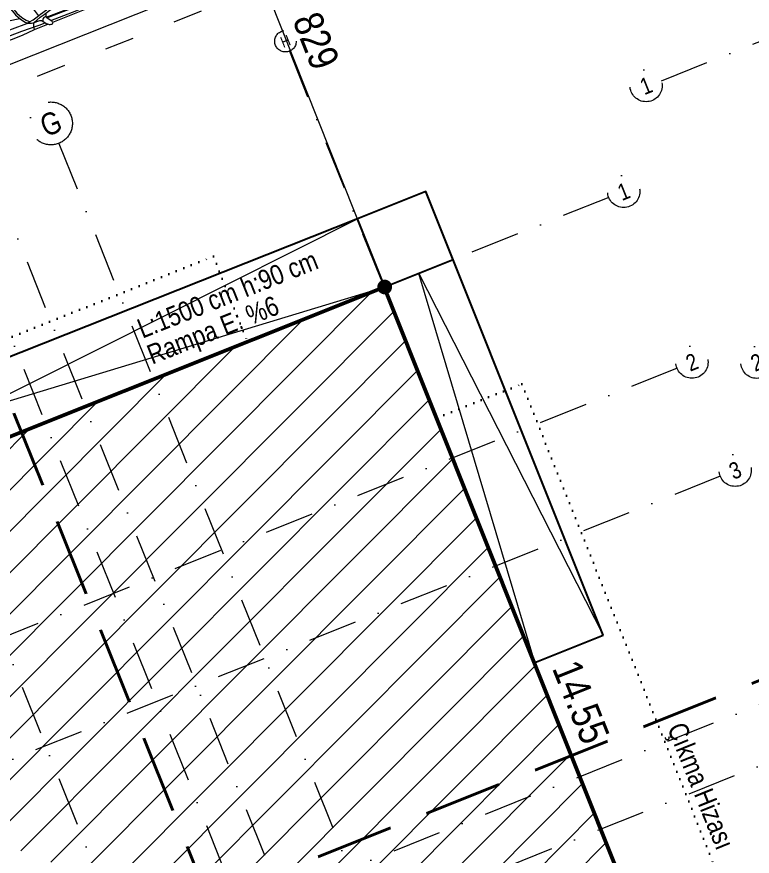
# Model space of a CAD drawing. Header units: millimetres. Extents: x 1811019 to 3717122, y -501178 to -243171.
# Drawn here: x 1821938.5 to 1822238.4, y -245055.9 to -244713.4 of the extents above; entities that cross this region are included whole.
import ezdxf
from ezdxf.enums import TextEntityAlignment as Align

# ---------------------------------------------------------------- set-up
doc = ezdxf.new("R2010")
doc.units = ezdxf.units.MM
for name, pattern in [('ACAD_ISO03W100', [30, 12, -18]), ('aks line', [0.4001000059604644, 0.2000000029802322, -0.1000000014901161, 0.0001, -0.1000000014901161]), ('izdüşüm arka', [3.174999999999999, 0, -3.174999999999999]), ('izdüşüm ön', [9.524999999999999, 6.35, -3.175])]:
    doc.linetypes.add(name, pattern=pattern)
for name, color, linetype, lineweight in [('a_aks_line', 251, 'aks line', 13), ('a_ba', 6, 'Continuous', 50), ('a_görünüş', 32, 'Continuous', 25), ('a_görünüş_ince', 8, 'Continuous', 20), ('a_izdüşüm_arka', 255, 'izdüşüm arka', 30), ('a_kesit_line', 7, 'izdüşüm ön', 40), ('a_not_malzeme_text', 252, 'Continuous', 5), ('a_not_misc', 144, 'Continuous', 5), ('a_not_text', 7, 'Continuous', 13), ('a_sınır_yapı yaklaşma', 252, 'ACAD_ISO03W100', 13), ('a_tefriş', 8, 'Continuous', 20), ('a_ölçü_dış', 2, 'Continuous', 13)]:
    doc.layers.add(name, color=color, linetype=linetype, lineweight=lineweight)
doc.styles.add('arial_1_18', font='ARIALN.TTF', dxfattribs={"height": 0.2})
doc.styles.get("Standard").update_dxf_attribs({"font": 'ARIALN.TTF'})
doc.dimstyles.new('200 vaz', dxfattribs={"dimtxt": 12, "dimasz": 6, "dimexe": 15, "dimexo": 0, "dimgap": 5, "dimtad": 1, "dimdec": 0, "dimlfac": 4, "dimzin": 12, "dimdsep": 46, "dimtxsty": 'Standard', "dimblk": 'DOT', "dimcen": 1, "dimadec": 1, "dimazin": 0, "dimtfac": 1, "dimtdec": 0, "dimtix": 1, "dimtofl": 0, "dimtmove": 2, "dimatfit": 0, "dimldrblk": 'DOT', "dimfxl": 15, "dimfxlon": 1, "dimtolj": 1, "dimtzin": 0, "dimarcsym": 0})

# ---------------------------------------------------------------- blocks, each defined once
blk = doc.blocks.new('_DOT')
at = {"color": 0, "linetype": 'ByBlock'}
blk.add_line((-0.5, 0), (-1, 0), dxfattribs=at)
at = {"color": 0, "linetype": 'ByBlock', "const_width": 0.5}
blk.add_lwpolyline([(-0.25, 0, 1), (0.25, 0, 1)], format="xyb", close=True, dxfattribs=at)
blk = doc.blocks.new('*D48')
at = {"layer": 'a_ölçü_dış', "color": 0, "lineweight": -2, "transparency": 16777216}
for p, q in [((257.4060420892203, 1121.652148158581), (271.3431567003106, 1127.198032788031)), ((331.8309758716611, 934.618175879841), (259.6243959411527, 1116.077302314289)), ((334.0493297232316, 929.0433300354052), (347.9864443343219, 934.589214664856))]:
    blk.add_line(p, q, dxfattribs=at)
at = {"layer": 'Defpoints', "color": 0, "transparency": 16777216}
for p in [(257.4060420892203, 1121.652148158581), (257.4060420894012, 1121.652148158652), (334.0493297232316, 929.0433300354052)]:
    blk.add_point(p, dxfattribs=at)
at = {"layer": 'a_ölçü_dış', "color": 0, "lineweight": -2, "transparency": 16777216, "xscale": 6, "yscale": 6, "zscale": 6}
for p, rotation in [((257.4060420894012, 1121.652148158652), 111.6986979113491), ((334.0493297234125, 929.0433300354773), 291.6986979113491)]:
    blk.add_blockref('_DOT', p, dxfattribs=dict(at, rotation=rotation))
at = {"layer": 'a_ölçü_dış', "color": 0, "transparency": 16777216, "insert": (306.0661221743991, 1029.461630414683), "char_height": 12, "attachment_point": 5, "rotation": 291.6986979113491}
blk.add_mtext('\\A1;829', dxfattribs=at)
blk = doc.blocks.new('araba1')
at = {"layer": 'a_tefriş', "ltscale": 3}
for p, q in [((-80.30528555702767, 337.9666378957627), (-73.84315884968963, 338.9274320611148)), ((73.3922490302648, 339.6110307085619), (66.19153456517961, 340.5156862407166)), ((-90.9113879976794, 251.2008718430879), (-80.45601062031344, 256.6360071014496)), ((86.24164526825187, 252.7135671494471), (75.39054734661477, 258.0434386435954)), ((-53.98646474655834, 193.8394424189464), (-54.06392282465822, 200.6740035054972)), ((-14.32345679510035, 196.6666075609973), (-21.98584483971353, 193.6395786722131)), ((-21.09310908286716, 194.1709297787456), (-21.12374893735978, 196.8744561591011)), ((16.43328098385245, 194.5962273236364), (16.40264112930163, 197.2997537039919)), ((50.27433965643286, 195.0210605831525), (50.19688157836207, 201.8556216697034)), ((-72.61798589021782, 169.6017430670035), (-79.10689096170245, 166.6005144064255)), ((68.95757524747751, 171.4574764056888), (74.92619516837294, 168.8599493739893))]:
    blk.add_line(p, q, dxfattribs=at)
for points in [[(-90.14893515390577, 173.5570264453125), (-91.7405946048384, 335.7319030141516), (-92.52350752678466, 338.9582377839543), (-94.34177382540658, 345.4130466631323), (-95.23464068697649, 358.3500589494942), (-95.30193688580765, 386.2335868676602), (-94.44405814365015, 398.4440929383564), (-92.30444184754744, 407.4289172435819), (-89.85444263217505, 411.1931237382523), (-89.19443610039889, 418.9173993235745), (-87.83495511466754, 430.8834741377794), (-86.44001547238442, 439.6149430774385), (-83.78926897502969, 447.6116963490493), (-80.37412942826631, 454.1221167084586), (-75.22096700954715, 461.1521666923652), (-70.28958518381114, 465.6908433485077), (-59.14387045623153, 471.5413285712419), (-41.24734961180364, 475.479394932423), (-11.12881731233209, 478.3120970445452), (-5.315768960834247, 478.3054733643075)], [(-58.15360042176326, 201.3989035204286), (-57.19543134214473, 209.8341037044302), (-56.07599788010702, 224.8914566727763), (-54.94523185363504, 238.9488738567452), (-54.57649425248383, 257.1518215120304), (-54.50291013985406, 275.9225607824628), (-55.03112840699031, 297.2667453438626), (-55.94701886430264, 314.8824971617723), (-57.54920896538533, 329.6264870329179), (-58.0778846606845, 338.2160473650438), (-58.87846627470572, 345.6574525763863), (-59.89845186242019, 359.6542923389934), (-61.76976280048257, 373.101449104026), (-63.22934845957207, 387.8458550758951), (-64.51312717876864, 400.0845924883033), (-65.7954396068526, 411.9645234766356), (-65.9025890037301, 421.418916318391), (-65.5626292086672, 454.5236947769298), (-65.18374641268747, 459.2570924484754), (-64.35302492204937, 461.845372861193), (-62.65880030291736, 464.0147120762267), (-59.81980917690089, 466.7670618698757), (-55.68369778679335, 468.6778573216288), (-50.96449107237276, 469.8776150789924), (-42.70248965887002, 471.5126497372112), (-25.80498332917342, 473.7079827914129), (-7.750032771262339, 474.9176693629997), (-1.512933315912959, 474.9883562338072)], [(-58.80264789448119, 465.2584920419903), (-54.92893994707265, 466.4974706487263), (-50.49460606719367, 467.7991066085231), (-42.35864042732282, 469.4101114151126), (-25.59594184104935, 471.5877156133938), (-7.667198178474791, 472.7884713637176), (-1.488794953591423, 472.8584930129581)], [(-35.11214575677878, 470.4222977811878), (-35.17958661165903, 465.8987430206907), (-35.15562955546193, 465.7703062679208), (-35.10722600054579, 465.6908497019903), (-35.02424966433319, 465.6492873677051), (-34.90533063546172, 465.6306338274153), (-25.7317949886783, 466.5883550120343), (-7.909174244530732, 467.7817076421633), (-3.215775653137824, 467.8348992999234)], [(87.22459093795624, 176.351102785411), (85.14924558365601, 337.7366472651774), (85.86003673649974, 340.9799106197606), (87.53154632553922, 347.4742701489013), (88.13108362222555, 360.428196287714), (87.56511944773956, 388.3060726559488), (86.43192605586952, 400.4940133243508), (84.08923020469956, 409.4280382761499), (81.55334961178596, 413.1357383379363), (80.71845214581117, 420.8430717393928), (79.08812513612794, 432.7752621858962), (77.49565662888926, 441.472873955994), (74.66555510458421, 449.4075111753191), (71.10364271551953, 455.8388585662178), (65.79127722719568, 462.7502996640687), (60.7594988840865, 467.1760609144693), (49.48415348524576, 472.7724417107528), (31.50167846784461, 476.3038809269783), (1.327882722165667, 478.4532724662276), (-5.315768960834247, 478.3054733643075)], [(25.31647353575682, 471.1071529825276), (25.48651742967195, 466.5862897061161), (25.46547737560468, 466.4573429879383), (25.41888703094446, 466.3768098284198), (25.33687396274763, 466.3333776209911), (25.21950816581375, 466.3120461957295), (16.02552336911321, 467.0616029036173), (-3.215775653137824, 467.8348992999234)], [(50.0016033342981, 466.6029095644772), (46.56102240228211, 467.7376918299996), (41.38322190000326, 468.8378847216081), (33.21036322080181, 470.2615566957392), (16.40388927588356, 472.0612118123972), (-1.607587324833729, 472.8571467043074)], [(55.02755113411693, 203.0416417047673), (53.92743238148978, 211.0934915922408), (52.46703151974361, 226.1216065443004), (51.0179632223735, 240.1497857119539), (50.23807458791998, 258.3397156504798), (49.73909547037329, 277.1039658944646), (49.7834404334135, 298.4546394823118), (50.30115791023128, 316.0866387978895), (51.5674835939426, 330.8631383966422), (51.9000525897718, 339.4624594665365), (52.53057907047331, 346.920083844132), (53.23428278791835, 360.9364586813608), (54.80155102536082, 374.4225858690334), (55.92549945245264, 389.1962717876886), (56.93277360260253, 401.4609743717591), (57.94541379340808, 413.3669147287436), (57.83826439647237, 422.821307570528), (56.74701610326883, 455.909865729569), (56.26215436868371, 460.6334743319603), (55.3717863871425, 463.2022491347451), (53.62873174730339, 465.3326326594396), (50.72809147066436, 468.0199335331272), (46.54843689675908, 469.8364839790738), (41.80585124462959, 470.9290084785897), (33.50641622845433, 472.3763475380546), (16.56479569655494, 474.188171878719), (-1.512933315912959, 474.9883562338072)], [(50.0016033342981, 466.6029095644772), (51.87997934612212, 465.98915696927), (55.83305821410613, 464.4162544854625), (58.70462761304224, 463.0763106855155), (61.79336058252375, 461.3349021254398), (64.40129160918877, 459.1056135168471), (67.09135349132703, 456.7946504166757), (70.03496291759075, 453.5190987188543), (71.6741708886111, 451.2775312052981), (73.15439573285401, 448.9541567519188), (74.31451085442677, 446.3033336072111), (75.14939740544652, 443.8914401317306), (75.65959927751102, 441.5557720410578), (76.17931604207844, 438.4952652326028), (75.91171469498659, 433.6494214444537)], [(-87.22975296454388, 171.7661932662595), (-88.05766460314042, 210.5180993799586), (-89.03769801292219, 258.8275953100238), (-89.08922601491213, 301.5385540741845), (-88.63255747020594, 337.3522290954424), (-88.17587532644394, 373.1647041937977), (-87.17430191650057, 399.0627176447306), (-86.18737584611517, 426.2531480969919), (-85.65790935314728, 431.8183056799462), (-84.58468666949192, 436.8344901623204), (-83.07905158807988, 439.4342198120722), (-80.93698208508431, 442.687503864232), (-78.86858980718534, 445.3736165433364), (-77.19565549615072, 447.3302008223836), (-75.03591078802128, 449.1297918303172), (-72.31149567943068, 450.8557772752246), (-69.34168300349847, 452.42453360738), (-65.61636078546871, 453.8555429546104)], [(-58.80264789448119, 465.2584920419903), (-61.14389229597873, 464.6932234398555), (-63.55844226732734, 463.8633071031362), (-66.23198254292947, 462.9516504930799), (-69.12216338946018, 461.6276123085116), (-72.17063629050972, 459.8166490008297), (-74.72857351342098, 457.5288140977789), (-77.36436960630817, 455.1574914928059), (-80.23418684347416, 451.8160545316932), (-81.82097170021734, 449.5379258987377), (-83.2493600657617, 447.1815872818697), (-84.34779990045355, 444.5051672738336), (-85.12780964132979, 442.0749717067518), (-85.58624556357974, 439.7283257609233), (-86.03526658698681, 436.656839964009), (-85.65790935314728, 431.8183056799462)], [(83.3768326843274, 174.1460562186839), (83.32632916912553, 212.4604442646087), (83.21004028993774, 260.7797292638279), (82.29476775735382, 303.4808989588346), (81.02654707393957, 339.275025306415), (79.75833998958116, 375.0679517311219), (78.17007971784916, 400.9366138400508), (76.56717210655916, 428.0976929504248), (75.91171469498659, 433.6494214444537), (74.72508250584359, 438.639994331199), (73.16091472902917, 441.2049330080626), (70.94576405137195, 444.4088354106352), (68.81692587412543, 447.0473796503791), (67.10007787591894, 448.9655465359683), (64.90010256392998, 450.7157275628123), (62.13737005545408, 452.3795255603326), (59.13266641303199, 453.8805709531297), (56.78538552368991, 454.7215242434758)], [(-65.74233417090728, 411.4701935537159), (-55.64254092541523, 416.0724456479074), (-47.84905182363582, 419.3383755890245), (-37.11248068904389, 421.9078134713345), (-22.57324098024401, 424.0427174365321), (-3.036915556382154, 425.2541918991191), (11.55275861214613, 424.9244091448199), (22.40572379759397, 424.0624457208323), (32.98598592236522, 422.2197288921742), (43.81391542500931, 419.1547402811993), (50.65651254239492, 416.3171022335009), (57.86136941763107, 412.3997001802489)], [(-80.49199529801263, 167.7048885402619), (-80.92592685890847, 181.6208646052109), (-82.4805281133158, 236.1717500025116), (-82.6606008669769, 293.3133786986873), (-82.33740966525511, 347.4167155604809), (-80.73776212049414, 388.1537596218986)], [(-79.86177029201644, 145.3017919781559), (-77.72739907496725, 150.6550236383627), (-75.5152375147736, 157.7655497083033), (-73.72415336262202, 165.2864302425296), (-71.52862260778785, 173.8555615079822), (-67.14226524555124, 191.4088973829639), (-64.56231045836466, 202.8988727222022), (-62.81378536083503, 213.9631984975713), (-61.87051224455354, 222.7244508097647), (-61.4001888166531, 236.4818642204627), (-61.3768993775011, 252.736971980572), (-61.44438597475528, 277.1164727278811), (-62.50008070669719, 296.6907659737044), (-64.60872277576709, 317.2956928086642), (-67.09707226383034, 334.5636022964027), (-70.8542249345046, 353.4835390760854), (-73.09729364488156, 367.4190142298467), (-76.1539254435338, 379.6788620260486), (-77.62342391425045, 385.1413596173225), (-78.37764370569494, 387.715477671416), (-79.27258118774625, 388.8079058855947), (-80.31394457316492, 388.9223119145609), (-80.73894731109613, 388.1524461062509)], [(-78.37817774584983, 166.9387943187321), (-78.83765789915923, 181.6707332501536), (-80.39073258574354, 236.2016346641176), (-80.57173668057656, 293.3195512831153), (-80.24830549553735, 347.3928889380477), (-78.65396454653819, 388.0510677977582)], [(76.54970531730214, 148.0433111551101), (74.29445843424763, 153.3467939906113), (71.92181442931178, 160.4053591192933), (69.96064068362466, 167.8836142118089), (67.571464733599, 176.4008856628206), (62.78842568493565, 193.8490020052413), (59.94871378815152, 205.2788547616801), (57.94999426591676, 216.2994118352072), (56.80838767261594, 225.0382356734481), (56.02629039721796, 238.7815550407686), (55.63460761905297, 255.0318597930018), (55.1495614372834, 279.4054281385324), (55.76134488719981, 298.9999194853009), (57.40246314299293, 319.6472434433817), (59.4988328256004, 336.9659128161729), (62.82622518754215, 355.9661408150569), (64.75287509924965, 369.9500726855185), (67.53086746943882, 382.2761459889298), (68.87620296419482, 387.7692448326561), (69.57187646112288, 390.3609950280515), (70.4418256385834, 391.4734252185153), (71.48032868476001, 391.6114029815653), (71.92277023984934, 390.8513681729382)], [(75.3450232888863, 169.2922235293954), (75.46623275216552, 183.41950433483), (75.7829379888717, 237.9715965110518), (74.66949377502897, 295.0789455137274), (73.12054520371021, 349.1310629417712), (70.49239932670025, 391.5378024821404)], [(76.73736557192751, 170.0905536033095), (76.8514407267503, 183.4090016190603), (77.16921922870095, 237.9811072433076), (76.0542065165646, 295.1121399916883), (74.50501796192837, 349.1942566265352), (71.92277023984934, 390.8513681729382)], [(-47.39562868513168, 346.1251126045245), (-48.12590174033538, 347.2569094170466), (-48.06362858775535, 352.5717564275257), (-47.45082307854317, 355.742604703235), (-46.53400829949531, 357.1318837791914), (-45.84780928189866, 357.5858893279801), (-44.59176467309589, 357.7214322384389), (-27.24723379351781, 358.0817133882374), (-25.98844103777083, 357.9747718709405), (-25.29224243239151, 357.5376335154289), (-24.34417697350728, 356.1694896722038), (-23.65965106370277, 353.012044349045), (-23.56710717023816, 349.0378379027534)], [(8.770047908037668, 351.6869709125312), (8.717724931047997, 353.2152761000325), (8.033113759971457, 356.3714203734416), (7.085048301116331, 357.7395642166083), (6.388736103050178, 358.1779013618361), (5.129942214116454, 358.2849428726768), (-12.21819895351655, 358.2520418319618), (-13.47554461212712, 358.1165841827751), (-14.16045731221675, 357.663793289219), (-15.07727209132281, 356.2745142132917), (-15.69006286817603, 353.1023660209903), (-15.69169289359706, 349.9371442921401)], [(40.44966027120245, 349.2446253249655), (40.30189660520409, 353.5732287474093), (39.61738542770036, 356.7293741540634), (38.66921997521422, 358.0975168640143), (37.97300777077908, 358.5358551424579), (36.71421388178715, 358.6428966532985), (19.36597272061044, 358.6099944793387), (18.10872705554357, 358.4745379633678), (17.42381435551215, 358.0217470698408), (16.50699957640609, 356.6324679939135), (15.89410880592186, 353.4603186683962), (15.89198413080885, 351.5564723337883)], [(-91.7405946048384, 335.7319030141516), (-91.6595195796108, 341.373184060154), (-91.11981910673784, 344.5970072702038), (-90.06452147159142, 348.0004850549448), (-89.44874596068985, 349.3650509969739), (-88.63879960560007, 350.2567870295898), (-87.16234799689846, 350.9047606226232), (-85.55450457765255, 351.1129949836758), (-83.72627671793451, 351.1650168343622), (-82.33421165705658, 350.9906813063135), (-81.63591098523464, 350.5886690282496), (-80.85305488834274, 349.9086971306533), (-78.75699460983742, 347.1797756296), (-76.48258723315669, 343.2740996925859), (-73.28430950912298, 338.035007949773), (-70.25673940579873, 333.1927071319951), (-67.70150341407862, 328.8801875776553), (-65.72398416878423, 325.0335509279976)], [(-80.10178808486671, 351.1247890021477), (-77.64548236064729, 347.9262198471407), (-75.33528255176499, 343.9596456195868), (-72.14718777305099, 338.7366395108111), (-69.11454772899742, 333.8881957539998), (-66.3195657505712, 329.1670668974111)], [(-74.59908821305727, 342.7554112587532), (-73.46156275938847, 346.9510717660305), (-72.55078308636439, 349.3052444098867), (-70.72093047623638, 352.3111743600749)], [(-58.6507826501911, 343.5423969962577), (-49.24586987058865, 345.9241317209671), (-33.81629042542773, 347.5928955851123), (-20.38200029984, 349.4876622174343), (-2.710064858052645, 351.181839357363), (12.48082127503585, 351.8515340583982), (25.20171429196489, 350.7506237028573), (36.67628734724714, 349.6355884389777), (43.16181415136089, 348.9640429658467), (52.52849060311564, 346.8837578437233)], [(85.14924558365601, 337.7366472651774), (84.12081353098618, 343.4428589203162), (83.51878898011638, 346.3712244849594), (82.21691466722405, 349.9530009162264), (81.57027125023887, 351.3032594956458), (80.74032291892217, 352.1764101225126), (79.24946508728317, 352.7907543305191), (77.63751528068678, 352.9624978340288), (75.80727808590746, 352.9730572311382), (74.42072158900555, 352.7672307729954), (73.73041143699082, 352.3494809626718), (72.96456699099508, 351.6519571892277), (70.9308924797806, 348.8762321970134), (68.74558625789359, 344.9200130224927), (65.66676709521562, 339.6097811063519), (62.74971896005445, 334.7001081928902), (60.29277683232796, 330.3307841592177), (58.16605629737021, 325.9526018142642)], [(72.83464542019647, 353.7356186481775), (69.8026485654118, 349.5972926034301), (67.58173936072853, 345.5793659932679), (64.51283596197027, 340.2854474956985), (61.59205833269516, 335.3695319166582), (58.67942543604295, 330.1849913884071)], [(66.6559904134774, 343.9812722611532), (65.31322516611543, 348.5238469914475), (64.34922523694694, 350.8567722102453), (62.45051729405531, 353.8204452940554)], [(-62.18343295017256, 290.8114768629021), (-63.46136583888436, 291.8395606250852), (-65.43628893283312, 293.6922986564168), (-67.17434224497993, 295.3902110876516), (-68.52477683697361, 297.406336667249), (-69.64682327679475, 299.8924806528084), (-70.37880949946702, 302.3843453883019), (-70.66037069191223, 313.5506716299278), (-69.98046427822554, 315.4334976199316), (-68.90057857357897, 316.7733215318293), (-67.34880318958312, 317.7284684617189), (-64.70418991739278, 318.7747058967943), (-67.34880318958312, 317.7284684617189), (-69.76141522100079, 316.8422704726108), (-71.94314039402525, 316.4262192145106), (-73.89850094824216, 316.5616686629655), (-75.23506201920098, 317.247766056651), (-76.26594742489395, 318.6436731202994), (-76.29957680989173, 321.6109825605818), (-75.98540670648798, 328.4099795150105), (-75.45106069769827, 336.3065421078354), (-75.19726049731253, 338.7257736673055)], [(55.55301105967373, 292.3483313932666), (56.56462612864562, 293.1998502670031), (58.49705210590037, 295.0968714272312), (60.19617805912275, 296.8337384155311), (61.5005729747645, 298.8799519537423), (62.56598605698672, 301.3908870573214), (63.24130945731305, 303.8987012439757), (63.26972835804919, 315.0685405805998), (62.54602491116385, 316.9354590498842), (61.43735116437891, 318.2504793779808), (59.86432722202152, 319.170212043944), (57.19668164587346, 320.1562440970738), (59.86432722202152, 319.170212043944), (62.29630407260264, 318.3389191963652), (64.48689811056829, 317.972420709586), (66.4387866340403, 318.1521521536343), (67.75825499370694, 318.8683511049894), (68.75843915334553, 320.2872768735688), (68.72480976828956, 323.2545863138803), (68.25663011398865, 330.0447166698577), (67.54225631515146, 337.9271271562611), (67.22938177571632, 340.3850393215835)], [(-80.46536684202147, 259.3322742137825), (-70.32501792878611, 262.4473904103799), (-61.41000701711164, 264.9235793560219)], [(75.34729381735087, 260.3068938192446), (70.1333903890627, 261.9454121409799), (63.00891940650764, 263.9585028861766), (55.41911217095911, 265.883914547856)], [(-80.43880222248845, 251.0320422549266), (-76.7902048045944, 252.6059912923374), (-68.41409066147753, 255.6524097732618), (-61.39001999513129, 257.7596458241751)], [(75.49951318782405, 252.5055178852635), (71.10659730792396, 254.282148970291), (62.66499147992, 257.1379673161427), (55.55354299212922, 259.0962021169835)], [(-70.6294014598825, 25.34871553778066), (-71.45007158032968, 31.25359442594345), (-72.08004254457774, 43.71595551699281), (-73.40923924613162, 74.62787733637377), (-74.90506369117065, 109.3268540240242), (-75.92146878797213, 134.3732439159648), (-75.4922675350972, 139.6347457371594), (-74.34346937248483, 146.2506894130201), (-72.2309597156709, 154.0976334608276), (-70.35245673789177, 160.9643626678444), (-67.70238644487108, 172.6651461326983), (-64.20467210054629, 188.1082758953271), (-62.46397714581689, 196.439737442648), (-61.47128232824615, 202.1638547981274)], [(-53.0982634650718, 193.5619902004255), (-54.94123676064191, 193.9286281306704), (-57.92344879018492, 195.2011137339868), (-60.07949193305103, 196.7192777258751), (-62.07674692204453, 198.6717690853111)], [(57.44643775792792, 203.8154035809566), (54.07962699746714, 202.7383798192604), (43.1857881664182, 200.2622656834719), (23.08625525556272, 197.6805206430144), (4.254553453210974, 196.6121405619196), (-12.66298203240149, 196.6341229122481), (-33.66360498391441, 197.8937128843681), (-45.87985540734371, 199.0378449101408), (-54.89248488197336, 200.6483121227648), (-61.47128232824615, 202.1638547981274)], [(-55.68006948937546, 189.6299792209174), (-55.4362984278705, 190.8428196554305), (-54.32848643814214, 192.4716786043136), (-52.76388353231595, 193.724490017601), (-50.18304588884348, 194.9888187161123), (-46.82405629593995, 195.9882488611329), (-42.83026634997805, 196.6647521851992), (-38.92189426801633, 196.945262076857), (-35.31883345841197, 196.9161921289341), (-31.48358670563903, 196.5808337747585), (-28.58902261528419, 196.0886050000845), (-26.06526445160853, 195.4359637424641), (-24.11705959495157, 194.7229961159173), (-22.33669063434354, 193.81811415439), (-20.828682792373, 192.6788305907102), (-19.83720791549422, 191.4512877163069), (-19.35457282274728, 190.3390857889317), (-19.23503333420376, 189.4979864662164)], [(-53.48531376448227, 189.769860414206), (-53.33152194277499, 190.5391526704479), (-52.66874306640239, 191.5154263467701), (-51.56001729919807, 192.4018479750666), (-49.36952959524933, 193.4742406824662), (-46.32339878103812, 194.3800193213391), (-42.56905485945753, 195.0151064482925), (-38.85804317024304, 195.2821788776491), (-35.43004138479592, 195.2573253328445), (-31.77618131609051, 194.9374123941815), (-29.0658737247868, 194.4755974739673), (-26.73878319570213, 193.8719306125713), (-25.0228686844348, 193.2450360679649), (-23.53789548078204, 192.4881160164659), (-22.40566489449702, 191.6358923665248), (-21.78065146476729, 190.8617256579455), (-21.54054857374285, 190.3069110117212), (-21.46319049730664, 189.7639528106956)], [(-24.30236497041188, 192.8781776647374), (-25.9252252386068, 192.3448522483522), (-29.7619005307497, 191.92384584315), (-35.55353554256726, 191.4793832246505), (-40.97354912725859, 191.6704728422919), (-46.27070919377729, 192.0516669130011), (-49.17301059080637, 192.4589025462337), (-50.61520628939616, 192.8650848537509)], [(10.07997602390242, 196.9431787965004), (17.62453279673354, 194.15719906913), (24.16616458949284, 193.2825763686851), (36.63924162925105, 193.1876222206338), (44.58836142529617, 193.7515423455334), (50.74817589760641, 195.1264371297147), (53.70068274217193, 196.4661826363881), (55.8230648401659, 198.0328352717624), (58.12286724313161, 200.3840489152644)], [(70.43160275759874, 28.05367216042942), (71.26538980464102, 35.99243089777882), (71.70322373797534, 45.34549329130095), (72.33140133446432, 76.2795986056153), (73.04043529409681, 111.0035635978856), (73.48893612143002, 136.0665556967433), (72.94190006799181, 141.3169935352343), (71.64345539180796, 147.905201892805), (69.35364776413189, 155.7022531923721), (67.31870206238818, 162.524630141881), (64.40412971499609, 174.1623478855763), (60.55981556212647, 189.5222682937165), (58.63074618804967, 197.8121393295005), (57.44643775792792, 203.8154035809566)], [(-66.9653819751111, 175.9162070520688), (-51.79124019501614, 172.6541595176095), (-43.86315409411326, 172.1002694960334), (-26.29590589250438, 171.445509422716), (-1.883751709014176, 171.508465776249), (18.2411558755557, 171.7365472349629), (34.5102524967806, 172.3496571922442), (43.49128577267403, 173.3064967747195), (50.54623441660078, 174.4540211238781), (63.34880072830128, 178.3768589390964)], [(-55.66771699415403, 188.540049215895), (-55.3965211266186, 187.3330450521025), (-54.25207662230241, 185.7296115777861), (-52.65948228229536, 184.5125816035142), (-50.05065320461289, 183.3070689145243), (-46.669876756554, 182.3841225139913), (-42.66177944792434, 181.7982069101708), (-38.74805386253865, 181.6063471372472), (-35.14657847868511, 181.7171682055923), (-31.31990254446282, 182.1380612851935), (-28.43725124580669, 182.6969650071405), (-25.92893370121601, 183.4067362557398), (-23.99738771427656, 184.1636742323753), (-22.23798399799854, 185.1086734720156), (-20.75618271125131, 186.2817414098535), (-19.79278426279779, 187.5315394413483), (-19.33546385259251, 188.6529940692126), (-19.23503333420376, 189.4979864662164)], [(-53.47695486497832, 189.0323077796201), (-53.30576869001379, 188.2667986003507), (-52.62104770241421, 187.3069966108305), (-51.49251714552519, 186.4459304622432), (-49.27828771906206, 185.4234577013121), (-46.21239631215575, 184.5856483128445), (-42.44462330179522, 184.0358115352574), (-38.72851195855765, 183.8529128616501), (-35.30196867414634, 183.9567510523193), (-31.65629751648521, 184.3593917114485), (-28.95715250115609, 184.8825135388761), (-26.6443262710236, 185.5374658493674), (-24.94307383164414, 186.2042882226233), (-23.47562303912127, 186.9934688810608), (-22.36299778937246, 187.8711341381422), (-21.75569149159128, 188.6593670927394), (-21.52823800899205, 189.2206807690672), (-21.46319049730664, 189.7639528106956)], [(-80.55492985478485, 167.7428777698369), (-79.74653179149027, 167.227005866036), (-79.23601459211204, 166.8577676242275), (-78.9495163479005, 166.285977666208), (-78.82461914277519, 165.298629668745), (-79.16683555877533, 163.842157950974), (-80.10472207024576, 161.9914104448107), (-80.92859779231365, 161.2257246511581), (-81.72873976259146, 160.6866223719844), (-82.75806508032838, 160.1712243798538), (-83.6886769896373, 160.0081676896661), (-84.4477898959303, 160.2520806567045), (-85.97794825909656, 161.1397970436373), (-89.64291139109993, 163.6571252644062), (-91.67943387010015, 165.3241532912943), (-93.20696571763256, 166.641927059798), (-94.45834363286848, 167.9653307220142), (-95.20234440674541, 169.0906715496967), (-95.90074229368471, 170.5954535410565), (-96.168085337762, 171.9037078690889), (-96.23152594818384, 173.0893650619255), (-96.04132005196881, 174.1752903158194), (-95.64764696388737, 175.0623086018313), (-95.07359047452337, 175.5988485882408), (-94.29442383852437, 175.7826903498498), (-93.61275402133471, 175.6392062030791), (-90.42585876295924, 173.7251989899378), (-80.55492985478485, 167.7428777698369)], [(2.91038e-11, 0), (9.632864985906053, 0.2429806664586067), (16.24901845332351, 0.8404970219125971), (24.08037223579595, 1.974319152504904), (32.17541716020787, 3.339844458852893), (39.98486906374456, 5.638493184902472), (51.95925524402993, 9.95197068050038), (60.36898033160833, 13.88002667448018), (64.57586333015934, 16.27905550223658), (68.03597647885908, 18.49470973698771), (70.7950046689366, 21.13744630664587), (73.02325477052362, 24.38410658063367), (75.48800197019591, 29.72368137098964), (79.20754299129476, 40.03889570676256), (82.18629887042334, 52.41344728859258), (83.44452709864709, 56.43306436311103), (85.66058803661143, 60.98467030047323), (86.7584793223068, 64.04480873278226), (87.42906635050896, 66.3175541491655), (87.79321989257004, 72.67708932381356), (88.39490702966576, 85.10600611203697), (88.55222240439613, 103.2126516272255), (88.87514746256056, 122.590055527311), (87.18156878324228, 144.2947567175433), (86.91572042024929, 167.7520502973057)], [(76.73856549485936, 170.0905672023364), (76.0550193778181, 169.7377982186444), (75.22715252221678, 169.2183830096037), (74.75222966526053, 168.6529646070557), (74.59438337181928, 167.9149284103769), (74.56574656930752, 166.9032389157219), (74.78947741386946, 165.5869898362434), (75.7690677625651, 163.7579736557381), (76.61008512158878, 163.0111565818661), (77.42223961016859, 162.4903269295755), (78.46288135979555, 161.9983884791727), (79.39704969484592, 161.8564658883842), (80.15043965610678, 162.1175204924366), (81.32611252125935, 162.9383965939923), (82.92637980129801, 164.141608991049), (84.92459821244121, 165.8543639155396), (86.42187211284181, 167.206418691494), (87.64295015053358, 168.5565433360752), (88.36124073539395, 169.6997568225488), (89.02535648160847, 171.2198805726366), (89.26297987540602, 172.5339578393031), (89.29824765922967, 173.7194336397224), (89.08476588025223, 174.8019838602922), (88.67100442139783, 175.6786511775863), (88.08503540730456, 176.2020442559441), (87.30178764779703, 176.3694788021384), (86.62354593139027, 176.2104823741246), (85.82152268409845, 175.7226620683213), (76.73856549485936, 170.0905672023364)], [(80.69397638604276, 46.21243724646045), (80.67467840228343, 65.11343228898478), (81.56652513498557, 81.50959208837594), (82.16918430797523, 104.4416943602846), (82.17119138321141, 124.0041733213293), (83.55875209797522, 153.7881105350679), (83.43705508808488, 164.5261209433374)], [(2.91038e-11, 0), (-9.148428885149768, 0.0301267746253871), (-15.77772479900159, 0.4775285815121606), (-23.63276364118792, 1.433572240464853), (-31.75667714021984, 2.615283351333345), (-39.61501905575278, 4.736364391515961), (-51.68528873502509, 8.777336775761796), (-60.18067800614517, 12.51380216854159), (-64.44205117877571, 14.8168577743927), (-67.9502905246045, 16.9535376340209), (-70.76970408871419, 19.53305209308746), (-73.07106309704248, 22.728376983403), (-75.65609160228631, 28.01072118995944), (-79.60845789368612, 38.23898755820119), (-82.8656015469751, 50.54286586839589), (-84.2147058765986, 54.53293328103609), (-86.53335372105359, 59.03314603865147), (-87.70031698708773, 62.06761621244367), (-88.42464037815806, 64.3245527013787), (-88.93043096855398, 70.67422854495815), (-89.81494838785147, 83.08630174264543), (-90.38248646326248, 101.1847322818648), (-91.144591724762, 120.5498392162553), (-89.94325631461105, 142.2873493138468), (-90.18969766100054, 164.0322528627875)], [(-80.83872149485978, 42.88794405202497), (-82.21858073738983, 60.95716703368814), (-82.74948452413084, 71.94935640200856), (-84.50713517004624, 101.4076293925463), (-85.60423413023817, 122.1027253952634), (-87.66645187174437, 151.8475652616471), (-87.7858404382132, 162.3818887506204)], [(-81.08591171744047, 144.3278567747329), (-81.41965511103625, 155.0334620727516), (-81.55875393172029, 156.1620581999013), (-81.85142396192532, 157.1637058192864), (-82.74692112987395, 158.5349455948161), (-83.6699065467692, 159.5608516822685), (-85.22117547449307, 160.7670492837787)], [(-71.98367555919684, 155.0004938021593), (-65.29410850827117, 154.7412871068227), (-63.14690141880419, 154.3380945783574), (-61.42966671669274, 153.9300290471001), (-59.70030617059093, 152.4520322265452), (-48.67674781157984, 143.3763746136683), (-46.94605788431363, 141.8957926923758), (-44.57314507564297, 140.2138758744695), (-42.63476599295972, 139.3795891061891), (-39.6302908991056, 138.7722985163273), (-34.27683469644398, 138.8329707998781), (-31.28555817776943, 139.2931991876685), (-27.8801070623158, 141.2581178602994), (-21.5028728392499, 145.3944538953656), (-19.16741635123617, 147.1322321989864), (-17.24852122238371, 147.7965208593814), (-6.979075963201464, 148.5566488217155), (16.57201686815824, 149.0348738086759), (23.83577237822465, 150.4035786783497), (39.66039092961, 152.2917334369849), (49.07256818437597, 153.2559594607155), (57.82897452980979, 155.2816220790846), (68.39499416601028, 158.2252512044506)], [(87.18246065609854, 144.2160617712943), (81.0312651974091, 145.2838215190859), (78.67564178962493, 146.4284997711365), (76.54970531730214, 148.0433111551101), (76.64333610827451, 157.8712033358169), (77.06101793813286, 159.1723202939902), (77.99154489024659, 160.2429343007388), (78.96201567226672, 161.195193373278), (80.15043965610678, 162.1175204924366)], [(-89.93239065181115, 141.3286108837346), (-84.27964002659427, 142.4415425120678), (-81.95066427788697, 143.6393126953626), (-79.86177029201644, 145.3017919781559)], [(-81.08591171744047, 144.3278567747329), (-80.80863125337055, 142.8134018218843), (-79.7643964595336, 140.9014129005081), (-78.48379765468417, 138.7556875800656), (-77.08440874514054, 136.6115085553901), (-75.84345515890162, 135.3254891594115), (-70.2208314705058, 129.8313550958119), (-64.69837485815513, 126.5574284542526), (-54.60099042570799, 122.2127787200152), (-45.13428489182842, 119.4686845570395), (-34.62545129141654, 116.5338881315838), (-23.50604072530405, 114.6634794591227), (-9.07576553573017, 113.9532658760145), (5.308262117468984, 113.8999703741283), (18.91126384862582, 115.1505075719615), (31.13320211600512, 117.4753627670288), (42.46528114771353, 120.2239607858646), (53.54675131198018, 123.9072787871118), (63.57894059288081, 129.1713072513812), (70.74187439243542, 134.1416008305677), (73.51421148973168, 137.4807329436589), (74.52059640304651, 139.3496578796184), (75.09185865119798, 141.0063381305663), (75.88701908956862, 143.529211345216), (76.40847904302062, 146.1652901010529), (76.54970531730214, 148.0433111551101)], [(-75.42782052510302, 140.0104002099251), (-72.3724030056037, 136.902426345594), (-68.0428881549451, 132.6724192193942), (-63.08174994750879, 129.7322528334043), (-53.39899361366407, 125.5642156407702), (-44.16045202439999, 122.8862400410871), (-33.84966983608319, 120.0078028042917), (-23.12364320407505, 118.2043403820717), (-8.982331923354648, 117.506952920492), (5.15165398773388, 117.4559239499795), (18.41498919765581, 118.6751098418608), (30.38116748796892, 120.950863467413), (41.48517089779487, 123.6430731835717), (52.15198295240407, 127.1879831570841), (61.73182267355151, 132.2155701575393), (68.31675664256909, 136.7854878060461), (72.77486249638605, 142.1576545547577)], [(-1.218679394078208, 138.0800561267533), (-15.22595984835061, 137.9813113771961), (-17.10228767446824, 138.2025619789201), (-18.33237340280902, 138.4149355908157), (-19.01437179290224, 138.7021252421837), (-19.33138588460861, 139.0986581231118), (-19.36643027770332, 139.6582969177689), (-19.25545404761215, 140.2345915701589), (-18.35172204000992, 141.339904149645), (-16.8470788928098, 142.3682216491142), (-15.64946218128898, 142.920629190834), (-14.19715737606748, 143.0607965295785), (-0.8889403466309886, 143.5141418686835)], [(-1.218679394078208, 138.0800561267533), (12.81343946998822, 138.2990900836012), (14.68437099602306, 138.5628094705753), (15.91052752855467, 138.803020393796), (16.58584197220625, 139.1055928681162), (16.89378774579381, 139.5092086018703), (16.91493974375771, 140.0694842866796), (16.7909310645482, 140.643115786399), (15.86228074718383, 141.7276614415459), (14.33471862168517, 142.7216140725359), (13.12618985516019, 143.2467520644131), (11.67238129006, 143.3539835711126), (-0.8889403466309886, 143.5141418686835)], [(-36.69352646594052, 9.809798188071001), (-40.1073551515874, 13.32263633332331), (-42.63461437367367, 16.81672037992393), (-43.82644299912499, 19.29207286136807), (-46.16440408991183, 29.79375213792082), (-53.71164769903407, 64.80427073370083), (-59.34345642881817, 95.48991839462543), (-61.19892368128058, 108.2009074358211), (-62.5222867350385, 115.3288680647674), (-65.23853182629682, 126.7888219496817)], [(38.36919145315186, 12.86314734953339), (40.17808678973233, 15.39750951807946), (41.85851450863991, 17.90181388883502), (43.38174013578099, 20.71425654401537), (45.59850292420014, 30.83372797886841), (52.34904111590005, 66.00628751394106), (57.28525371110301, 96.81170564881178), (58.8496668349253, 109.5614531937171), (61.88769443519412, 128.2833840767562)], [(-38.15951559122185, 11.31828163992031), (-40.62883194620371, 12.90289971031598), (-42.00517180497991, 14.98993627040181), (-43.38179803927778, 17.22577914083376), (-44.50472777930553, 19.13687618932454), (-45.36649879842297, 20.0559691337985), (-47.04501928828539, 21.23952319475939), (-48.4760473658971, 21.76333961397177), (-52.01748849762953, 22.64696274645395), (-56.3720554615429, 23.90769529435784), (-60.44890830040094, 25.81291644164594), (-66.2574487728707, 28.29845039232168), (-70.48985520668793, 30.57813276472734), (-74.35572040631087, 33.83573178673396), (-76.86453751000226, 36.58497699955479), (-79.45597208038089, 40.00592907867393), (-80.83872149485978, 42.88794405202497)], [(38.36919145315186, 12.86314734953339), (40.80324547193595, 14.50463683277485), (42.1305467193888, 16.6210144640936), (43.45624694254365, 18.88748358993325), (44.53556217503501, 20.82473940134514), (45.37619542793254, 21.76192611388978), (47.02756222710013, 22.9831187541422), (48.44633640281973, 23.54053289859439), (51.96684062169516, 24.50429112787242), (56.2917162666854, 25.86339033517288), (60.32434377283789, 27.86041858664248), (66.07636088487925, 30.47697171472828), (70.25472791373613, 32.85077576359618), (74.04705617396394, 36.1964674135379), (76.49163456467795, 39.00065082794754), (79.00485970798762, 42.48055557793121), (80.69397638604276, 46.21243724646045)], [(-38.15951559122185, 11.31828163992031), (-42.72149896842893, 12.5704630788241), (-47.78257554103038, 14.29571889061481), (-53.78059719401061, 16.39908099223976), (-59.47010977356693, 18.97106938590878), (-63.52387936835294, 20.71024146262789), (-66.25672599565587, 22.38427880135714), (-69.53982313361486, 24.51850994228153), (-72.7477384202939, 26.96361304924358), (-75.6423310227983, 29.5496759575326), (-77.38370074031991, 32.42262626110461)], [(38.36919145315186, 12.86314734953339), (41.91610371344721, 13.92341104676598), (46.93677969375857, 15.76292630645912), (52.88438976262115, 18.00177174963755), (58.51415139608434, 20.70194477937184), (62.52736374220694, 22.53254231982282), (65.22286737454121, 24.26820074472926), (68.45555179510848, 26.47627714218106), (71.60722923066352, 28.99335536547005), (74.90949061175343, 31.90096516927588), (77.51444846243248, 35.34320706751896)], [(-34.96373900203617, 8.620624752511503), (-36.77657584607369, 10.29018787408131), (-37.88912961437018, 11.50635788383079), (-38.70901524979854, 12.59463636149303), (-39.20220354289631, 13.42910085897893), (-39.63337888367823, 14.2980703379726), (-39.77067890646867, 14.94145569199463), (-39.71632209196105, 15.88093202307937), (-39.36772278443095, 16.56242630977067), (-38.36988825307344, 16.86505376730929), (-37.13897091016406, 16.68519166746409), (-34.51185132554383, 15.84240954977576), (-30.1278345885803, 14.52450707214302), (-23.71243664083886, 13.20212506537791), (-10.55259320978075, 12.18749468418536), (-0.3903296998178121, 12.16005742855486)], [(31.59239175487892, 8.677380038716363), (35.13760584715055, 11.10521231056191), (36.2224109651288, 12.34628563074511), (37.01862154452829, 13.45287979900604), (37.4928711228713, 14.29830855259206), (37.90294175749295, 15.17681211812305), (38.02562503865921, 15.82314393887645), (37.94999020118849, 16.7611470365955), (37.58733518523513, 17.43458047017339), (36.58279830828542, 17.71451446739957), (35.35637346099247, 17.50680259041837), (32.74892920770799, 16.60469563107472), (28.39470711164177, 15.18776013917522), (22.01092701870948, 13.72032130739535), (8.877458998176735, 12.40770114390761), (-0.3903296998178121, 12.16005742855486)], [(38.36919145315186, 12.86314734953339), (35.08275266634882, 10.2095331668097), (31.59239175487892, 8.677380038716363), (26.61200294681477, 7.474562221905215), (20.40101152128773, 6.750329254253299), (12.78009975125314, 5.463982176908755), (3.405643411271738, 4.595189756160833), (-3.576426531275501, 4.623566820780979), (-14.8255040695949, 5.696154801378723), (-22.79988025507191, 6.478334897401508), (-28.80690305901226, 7.063997532968643), (-33.29025009943871, 7.995749546651496), (-34.96373900203617, 8.620624752511503), (-36.69352646594052, 9.809798188071001)]]:
    blk.add_lwpolyline(points, dxfattribs=at)
for points in [[(-6.401665748184312, 462.3185407589772, -0.157151), (-6.44156212406233, 462.2032812292744, -0.089885), (-6.561807739810318, 462.0919113864364, -0.049107), (-6.757748227391857, 461.9884842365572, -0.030664), (-7.021830538404174, 461.8971856439894, -0.021775), (-7.343791598483222, 461.8213321285147, -0.01717), (-7.711365061841207, 461.7639628945616, -0.014777), (-8.110474499117117, 461.7272376027831, -0.01374), (-8.52573449834017, 461.7125306976959, -0.01374), (-8.941051759640684, 461.7205246013763, -0.014777), (-9.340720491600223, 461.7507972737075, -0.01717), (-9.709226957289502, 461.8022244528693, -0.021775), (-10.03234827012056, 461.8728671961288, -0.030664), (-10.29785234920564, 461.9599639470106, -0.049107), (-10.49540019180858, 462.0601316556567, -0.089885), (-10.6174480827176, 462.1695555667683, -0.157151), (-10.65924872693722, 462.2840892131498, -0.157151), (-10.61925235739909, 462.3993498760974, -0.089885), (-10.49900674170931, 462.5107197189644, -0.049107), (-10.30316624770057, 462.6141457355696, -0.030664), (-10.03908393668826, 462.7054443281377, -0.021775), (-9.717122876609208, 462.7812978436122, -0.01717), (-9.34954941322212, 462.8386670775653, -0.014777), (-8.950439975888003, 462.8753923693437, -0.01374), (-8.53517997666495, 462.8900992744312, -0.01374), (-8.119762721849836, 462.8821065040246, -0.014777), (-7.720193983463102, 462.8518326984193, -0.01717), (-7.351687517802928, 462.8004055192577, -0.021775), (-7.028466211340853, 462.7297639093011, -0.030664), (-6.763062125915893, 462.6426660251452, -0.049107), (-6.565514283196534, 462.5424983164704, -0.089885), (-6.443466392345726, 462.4330744053586, -0.157151)], [(-2.680918625585036, 462.3884108523197, -0.155706), (-2.719695806765229, 462.2714638976032, -0.089916), (-2.83881202849443, 462.1575066875084, -0.04943), (-3.033717449347022, 462.0509910692925, -0.030953), (-3.296757894073379, 461.9560040468932, -0.02201), (-3.618073662393725, 461.8761575878307, -0.017367), (-3.98509956113412, 461.8145942898408, -0.014952), (-4.383760294120293, 461.773573807266, -0.013905), (-4.798772709356854, 461.7546694383491, -0.013905), (-5.214244627539301, 461.7586613323947, -0.014952), (-5.614173676265636, 461.7854308296808, -0.017367), (-5.98314724539523, 461.8339525287738, -0.02201), (-6.307042442000237, 461.9022863536955, -0.030953), (-6.573429464391666, 461.9878730015772, -0.04943), (-6.771969310007987, 462.0873294226185, -0.089916), (-6.895019403251351, 462.1969419883678, -0.155706), (-6.938031302939633, 462.3124619714217, -0.155706), (-6.899254121730336, 462.4294089261383, -0.089916), (-6.780036773212487, 462.5432672759052, -0.04943), (-6.585231345932696, 462.6497817608468, -0.030953), (-6.322092040878488, 462.7448699101223, -0.02201), (-6.000876266130942, 462.8247152359107, -0.017367), (-5.633850367390551, 462.8862785339006, -0.014952), (-5.235189634375273, 462.9272990164754, -0.013905), (-4.820077225536807, 462.9462045186373, -0.013905), (-4.404604174167616, 462.9421126310189, -0.014952), (-4.004675125412176, 462.9153431337327, -0.017367), (-3.635702689556636, 462.8669214282127, -0.02201), (-3.311807492951629, 462.7985876032908, -0.030953), (-3.045520464133005, 462.7129998221644, -0.04943), (-2.846980618458473, 462.6135434010939, -0.089916), (-2.723830531700513, 462.5039319686475, -0.155706)], [(-3.653556163131725, 462.3773876669002, -0.155706), (-3.613173418358202, 462.4938527857884, -0.089916), (-3.492539160884916, 462.6062270975088, -0.04943), (-3.296304358867928, 462.7101576149871, -0.030953), (-3.032025460473959, 462.8017584548214, -0.02201), (-2.709762153157498, 462.8774153829436, -0.017367), (-2.341981903096892, 462.9341869218914, -0.014952), (-1.942762272869003, 462.9700134047015, -0.013905), (-1.52748867459013, 462.9835203868861, -0.013905), (-1.112154414498945, 462.9740265795553, -0.014952), (-0.7125664107152261, 462.942052883096, -0.017367), (-0.3442395336169284, 462.8888235530467, -0.02201), (-0.0212966760445852, 462.8162786652683, -0.030953), (0.2439300873957109, 462.7271786430792, -0.04943), (0.4410994876234328, 462.6251065233664, -0.089916), (0.5627666695800146, 462.5139781883917, -0.155706), (0.6042843318718952, 462.3979412385961, -0.155706), (0.5639015871565789, 462.2814761196497, -0.089916), (0.4432673296832946, 462.1691018079872, -0.04943), (0.2470325276080985, 462.0651712905091, -0.030953), (-0.0172463707858697, 461.9735704506165, -0.02201), (-0.3395096781023312, 461.8979135225818, -0.017367), (-0.7072887949179858, 461.8410419899737, -0.014952), (-1.10650842511677, 461.8052155071636, -0.013905), (-1.521783156669698, 461.7918085186101, -0.013905), (-1.937117416760884, 461.8013023259407, -0.014952), (-2.3367054205155, 461.8332760223711, -0.017367), (-2.705032297642901, 461.8865053524205, -0.02201), (-3.027975155244348, 461.9590502401988, -0.030953), (-3.293200785352381, 462.0480502688151, -0.04943), (-3.490370185609207, 462.1501223884989, -0.089916), (-3.61203850081074, 462.2613507171045, -0.155706)], [(0.0678187835437711, 462.3918613177664, -0.157151), (0.1071129314659629, 462.5073140350869, -0.089885), (0.2265495324973017, 462.6194747605476, -0.049107), (0.4217764659551905, 462.7240939004986, -0.030664), (0.6852384168596473, 462.8171855779946, -0.021775), (1.006775704241589, 462.8951344255473, -0.01717), (1.37392199516762, 462.9548989723551, -0.014777), (1.772801980638178, 462.9942218306531, -0.01374), (2.18793138838373, 463.0116274291358, -0.01374), (2.603318045294145, 463.0063344853115, -0.014777), (3.00315729973954, 462.9786639125959, -0.01717), (3.371936547948279, 462.9296399790619, -0.021775), (3.695634023897582, 462.8611039004753, -0.030664), (3.961617672262947, 462.7758127003033, -0.049107), (4.159851870877901, 462.6768528473331, -0.089885), (4.282590650749624, 462.5682368176349, -0.157151), (4.325188977090873, 462.4539122245042, -0.157151), (4.285894829168681, 462.3384595071838, -0.089885), (4.16645822810824, 462.2262987817228, -0.049107), (3.97123129465035, 462.1216796417718, -0.030664), (3.70776934371679, 462.0285879642761, -0.021775), (3.386232056334846, 461.9506391167233, -0.01717), (3.019085765437921, 461.8908745699155, -0.014777), (2.620205779967363, 461.8515517116175, -0.01374), (2.205076372221809, 461.8341461131639, -0.01374), (1.789689715311396, 461.8394390569592, -0.014777), (1.389850460866, 461.8671096297039, -0.01717), (1.02107121265726, 461.9161335632089, -0.021775), (0.6973737366497517, 461.9846696417953, -0.030664), (0.431390088342596, 462.0699608419671, -0.049107), (0.2331558897276409, 462.1689206949086, -0.089885), (0.1104171098559163, 462.2775367246068, -0.157151)], [(-6.001287485793, 9.177279346971773, -0.157151), (-6.068981079850343, 8.98219967779005, -0.089885), (-6.272655474283964, 8.793479405809192, -0.049107), (-6.604392777226166, 8.618408729234941, -0.030664), (-7.051568599214077, 8.463731147669023, -0.021775), (-7.59684865316376, 8.33534348179819, -0.01717), (-8.219386411015876, 8.238082286843563, -0.014777), (-8.895225344458595, 8.175919306755532, -0.01374), (-9.598388654878363, 8.151049066189444, -0.01374), (-10.30188714221003, 8.16457749294932, -0.014777), (-10.97861121411551, 8.215811763831878, -0.01717), (-11.60263873534859, 8.302945527073462, -0.021775), (-12.1500293102581, 8.422549868555505, -0.030664), (-12.59952990387683, 8.570065346866613, -0.049107), (-12.93407361247227, 8.739685000997268, -0.089885), (-13.14078759629046, 8.925054305029335, -0.157151), (-13.21159077464836, 9.119064381899081, -0.157151), (-13.14389718059101, 9.314144051080802, -0.089885), (-12.9403227797884, 9.502863189816708, -0.049107), (-12.60848548324428, 9.677934999694118, -0.030664), (-12.16140965480008, 9.832611448015085, -0.021775), (-11.61602960724849, 9.96100024707266, -0.01717), (-10.99349071615143, 10.05816144845448, -0.014777), (-10.31765291595366, 10.12042442211532, -0.01374), (-9.614489605562994, 10.14529466273961, -0.01374), (-8.910991118231323, 10.13176623595063, -0.014777), (-8.23426704632584, 10.08053196506807, -0.01717), (-7.610239525092764, 9.993398201826494, -0.021775), (-7.062948943756053, 9.873792727099499, -0.030664), (-6.613348356535425, 9.726278382004239, -0.049107), (-6.278804647998184, 9.556658727931787, -0.089885), (-6.072089530876838, 9.371189430268712, -0.157151)], [(0.299875190743478, 9.295695283275565, -0.155706), (0.2341154723544605, 9.097637338651113, -0.089916), (0.0322885591012892, 8.904737734992523, -0.04943), (-0.2976876571192406, 8.724286670505535, -0.030953), (-0.7431933199695778, 8.563427619170398, -0.02201), (-1.287295249901944, 8.428152862237766, -0.017367), (-1.908752610790543, 8.323803455772577, -0.014952), (-2.584008848585654, 8.254346610745415, -0.013905), (-3.286891710624331, 8.222379092621848, -0.013905), (-3.990514256933238, 8.229205683106557, -0.014952), (-4.667771428154082, 8.274533533316571, -0.017367), (-5.292642228829207, 8.356657418305986, -0.02201), (-5.841189662955003, 8.472448404761963, -0.030953), (-6.292159562290179, 8.61724705764209, -0.04943), (-6.628390695870621, 8.785747516987612, -0.089916), (-6.836907963908742, 8.971396403154358, -0.155706), (-6.909729145903838, 9.166983712173533, -0.155706), (-6.843969427573027, 9.365041656856194, -0.089916), (-6.642242507921763, 9.557940127211623, -0.04943), (-6.312166298041119, 9.738392324972665, -0.030953), (-5.866660635190782, 9.899251376278695, -0.02201), (-5.322658698831217, 10.03452499996638, -0.017367), (-4.701101344428025, 10.13887553967652, -0.014952), (-4.025845106662018, 10.20833238476189, -0.013905), (-3.322962244565133, 10.24029990285635, -0.013905), (-2.619339698227121, 10.23347331234254, -0.014952), (-1.942082527006276, 10.18814546216163, -0.017367), (-1.317211726331152, 10.10602157714311, -0.02201), (-0.7686642922635656, 9.990230590716237, -0.030953), (-0.3176943928992841, 9.845431937836107, -0.04943), (0.0185367406520527, 9.676931478461485, -0.089916), (0.2270540087483823, 9.491282592294736, -0.155706)], [(-1.347319026943295, 9.277027149888454, -0.155706), (-1.279049269825917, 9.474213483714264, -0.089916), (-1.074793046020204, 9.6645404525334, -0.04943), (-0.7424671141488945, 9.840617864480008, -0.030953), (-0.2947947240027133, 9.995601092989089, -0.02201), (0.2508875707862899, 10.12379330469411, -0.017367), (0.8737366419518366, 10.22005796365556, -0.014952), (1.549792561301727, 10.28072330661234, -0.013905), (2.25307966370019, 10.3034948152781, -0.013905), (2.956506488902959, 10.28746541580767, -0.014952), (3.633163431630237, 10.23333019789425, -0.017367), (4.256926103145815, 10.14309323392808, -0.02201), (4.803854107594817, 10.02018343808595, -0.030953), (5.252990991080877, 9.869463632203404, -0.04943), (5.586972135672113, 9.696537390525918, -0.089916), (5.793019028875277, 9.508260339905972, -0.155706), (5.863250577240251, 9.311743624013618, -0.155706), (5.794880826491863, 9.114556156884646, -0.089916), (5.590624602686149, 8.924229188094614, -0.04943), (5.258298670814836, 8.748151776148006, -0.030953), (4.810726274299668, 8.593169680854771, -0.02201), (4.264943985879654, 8.464976335875688, -0.017367), (3.642094914772313, 8.368711676943347, -0.014952), (2.966038995364213, 8.308046334015671, -0.013905), (2.262751892936647, 8.285274825320812, -0.013905), (1.55932506782119, 8.30130422482034, -0.014952), (0.8827681186085101, 8.355440575978715, -0.017367), (0.2590054471511394, 8.445677539915778, -0.02201), (-0.2879225573560688, 8.568587335787015, -0.030953), (-0.7370594408421312, 8.719307141640456, -0.04943), (-1.071040585433364, 8.89223338337615, -0.089916), (-1.27708747863653, 9.080510433996096, -0.155706)], [(4.954808917042099, 9.301447989215376, -0.157151), (5.02129805512959, 9.496914033603387, -0.089885), (5.223656667483738, 9.687019483360928, -0.049107), (5.554270242690107, 9.864177559298696, -0.030664), (6.000412131194025, 10.02184361562831, -0.021775), (6.544851439277406, 10.15382198424777, -0.01717), (7.166743905458133, 10.25507612279034, -0.014777), (7.842232994822552, 10.32163542057969, -0.01374), (8.545144188334234, 10.35110309926676, -0.01374), (9.24879053296172, 10.34217664360767, -0.014777), (9.92586584915989, 10.29524662962649, -0.01717), (10.55044686840847, 10.21221940263058, -0.021775), (11.09849660110194, 10.09622276280424, -0.030664), (11.54906312641105, 9.95171955760452, -0.049107), (11.88468296595965, 9.784212234488223, -0.089885), (12.09258214037982, 9.60015644604573, -0.157151), (12.16467956901761, 9.406661069369873, -0.157151), (12.09819156414596, 9.211095031379953, -0.089885), (11.89583181863418, 9.021089575224325, -0.049107), (11.5652182433696, 8.843931499286555, -0.030664), (11.11907635486568, 8.686265442956937, -0.021775), (10.57463704672409, 8.55428707433748, -0.01717), (9.952744580601575, 8.453032935765805, -0.014777), (9.27725549126626, 8.386473637976449, -0.01374), (8.574244304181775, 8.357004826073535, -0.01374), (7.870697953097987, 8.365932414948475, -0.014777), (7.193623770173872, 8.412762435356854, -0.01717), (6.569041617651237, 8.495889655925566, -0.021775), (6.020991884957766, 8.611886295781005, -0.030664), (5.570425359706861, 8.756389500951627, -0.049107), (5.234805520129157, 8.923896824067924, -0.089885), (5.026906345650787, 9.107952612539519, -0.157151)]]:
    blk.add_lwpolyline(points, format="xyb", close=True, dxfattribs=at)
blk = doc.blocks.new('op')
at = {"layer": 'a_tefriş'}
blk.add_lwpolyline([(250.719979289095, 0.247844550449372), (0.7199792890950221, 0.247844550449372), (0.7199792890951358, -499.7521554495506), (250.7199792890951, -499.7521554495506)], close=True, dxfattribs=at)
at = {"layer": 'a_tefriş', "rotation": 359.6080653620476}
blk.add_blockref('araba1', (125, -489.5970791101063), dxfattribs=at)
blk = doc.blocks.new('vaziyet')
at = {"layer": 'a_görünüş_ince'}
h = blk.add_hatch(dxfattribs=at)
h.set_pattern_fill('ANSI31', color=256, scale=3.75, angle=0.1086359117699824)
h.set_pattern_definition([(45.10863591176999, (-470430.4044428773, 65965.93645212229), (-8.4349378335108, 8.403012127047548), [])])
edge = h.paths.add_edge_path()
edge.add_line((468.7939279261045, 591.170864848973), (333.8129573329352, 928.9487773632572))
edge.add_line((333.8129573329352, 928.9487773632281), (171.3075696991291, 864.0092590088316))
edge.add_line((129.5205667682458, 847.3105643789168), (129.5216929032467, 847.3077474203019))
edge.add_line((129.5216929032467, 847.307747420331), (171.3071972329635, 864.0101911912789))
edge.add_line((171.3071972327307, 864.0101911912789), (171.3075696991291, 864.0092590088316))
edge.add_line((129.5205667682458, 847.3105643789168), (-32.98444316326641, 782.3711969598371))
edge.add_line((468.7934909756295, 591.1702729584649), (368.9689379606862, 551.2790598761349))
edge.add_line((368.9689379606862, 551.2790598761349), (363.403106366517, 565.2082206136256))
edge.add_line((363.403106366517, 565.2082206136256), (196.253454928752, 498.4127868402575))
edge.add_line((196.2534549285192, 498.4127868402284), (201.8196864493657, 484.4837859194085))
edge.add_line((201.8196864495985, 484.4837859194377), (101.9964212726336, 444.5929561102821))
edge.add_line((-32.98444316326641, 782.3711969598371), (101.9965274299029, 444.593284445582))
at = {"layer": 'a_aks_line', "ltscale": 100}
for p, q in [((295.2035002636258, 1025.24717459135), (508.7105513291899, 491.356044952583)), ((201.1921342359856, 987.6513498470886), (414.6991853013169, 453.7602202083217)), ((173.3370353002101, 976.5118876970082), (386.8440863657743, 442.6207580582122)), ((157.0886568001006, 970.0140397546638), (370.5957078656647, 436.122910115897)), ((425.4175882863346, 965.5821791826165), (-125.8830382931046, 745.1129402365186)), ((111.8234853213653, 951.9121595362376), (325.3305363869295, 418.0210298974416)), ((453.2663399849553, 895.9441909794696), (-98.034286594484, 675.4749520333426)), ((470.9047095868737, 851.838064156851), (-80.39591699256562, 631.3688252107531)), ((505.2506278615911, 765.9534012637741), (-46.04999871808104, 545.4841623176471)), ((513.8378756029997, 744.4803115009272), (-37.46275097643957, 524.0110725548002))]:
    blk.add_line(p, q, dxfattribs=at)
blk.add_lwpolyline([(446.9023619156796, 1013.176413781621), (1073.702981113689, 1263.667898213433)], dxfattribs=at)
for centre, radius in [((293.5789900904056, 1029.309389713308), 4.374999999999998), ((440.6479127570055, 1011.189387870661), 6.562499999999997), ((197.9431138895452, 995.775780091004), 8.749999999999996), ((431.5109109692276, 968.0189444424468), 6.562499999999997), ((459.3596626678482, 898.3809562392707), 6.562499999999997), ((485.8237012242898, 898.3295443823445), 6.562499999999997), ((476.9980322699994, 854.2748294166522), 6.562499999999997)]:
    blk.add_circle(centre, radius, dxfattribs=at)
at = {"layer": 'a_ba'}
for p, q in [((-32.98406719695777, 782.3713472012023), (333.8129573329352, 928.9487773632572)), ((333.8129573329352, 928.9487773632281), (171.3075696991291, 864.0092590088316)), ((468.7939279261045, 591.170864848973), (333.8129573329352, 928.9487773632281)), ((333.8129573329352, 928.9487773632572), (468.7940716748126, 591.1705051318859))]:
    blk.add_line(p, q, dxfattribs=at)
at = {"layer": 'a_görünüş'}
for points in [[(423.1358585346024, 786.956832395168), (361.9073118048254, 940.1758425256703), (350.7748487628996, 968.0338443675719), (322.9168469212018, 956.9013813257916), (93.83119547786191, 865.8938652757497)], [(361.9073118048254, 940.1758425256703), (334.0493099628948, 929.04337948389), (322.9168469212018, 956.9013813257916)], [(395.2778566926718, 775.8243693533877), (423.1358585346024, 786.956832395168)]]:
    blk.add_lwpolyline(points, dxfattribs=at)
at = {"layer": 'a_izdüşüm_arka'}
blk.add_lwpolyline([(467.8999460928608, 694.4637780204066), (433.0774437903892, 680.5481992182322), (468.7940125926398, 591.1704814042314), (433.9715644542594, 577.2549242469249), (447.8871377916075, 542.4324356200814), (150.7351229162887, 423.6861650826177), (136.8195043124724, 458.5087669851491), (101.9970020100009, 444.5931881830038), (66.28040750301443, 533.970764359663), (31.45790520054288, 520.0551855574886), (-46.46936071058735, 715.061260058661), (-11.64665933512151, 728.976918413362), (-32.98388013918884, 782.371421836724), (22.74116694321856, 804.639961811743), (8.82558810687624, 839.4624641998962), (264.1813748469576, 941.5063535821973), (278.0969536551274, 906.6838512644463), (333.8129573329352, 928.9487773632281), (355.1501781630795, 875.5542738329095), (389.9726804653183, 889.4698526350548), (467.8999463766813, 694.4637781338242)], dxfattribs=at)
at = {"layer": 'a_kesit_line', "ltscale": 5}
for p, q in [((147.4536891772877, 966.0967235203134), (356.1747670555487, 443.7541531422467)), ((-46.86212113476358, 555.2422977756651), (504.4994845299516, 775.5589925297245))]:
    blk.add_line(p, q, dxfattribs=at)
at = {"layer": 'a_not_misc'}
for points in [[(334.0493099628948, 929.04337948389), (165.9780647940934, 878.0330115145771), (322.9168469212018, 956.9013813257916)], [(395.2778893338982, 775.8243823973462), (347.9783108837437, 934.6096110047656), (423.1358585346024, 786.956832395168)]]:
    blk.add_lwpolyline(points, dxfattribs=at)
at = {"layer": 'a_sınır_yapı yaklaşma'}
blk.add_line((-58.42295363219455, 915.2571192593896), (1640.235109034926, 1591.190546177531), dxfattribs=at)
at = {"layer": 'a_tefriş', "xscale": 0.2499999999999998, "yscale": 0.2499999999999998, "zscale": 0.2499999999999998, "rotation": 291.6986979108303}
blk.add_blockref('op', (251.8830061480403, 1115.612146326283), dxfattribs=at)
at = {"layer": 'a_aks_line', "ltscale": 100, "style": 'arial_1_18'}
for s, height, rotation, p in [('H', 4.499999999999998, 21.79683902640165, (294.4144524652511, 1027.220250507729)), ('1', 6.749999999999997, 21.79683902671017, (441.9011063193902, 1008.055679062265)), ('G', 8.999999999999996, 21.79683902671017, (199.6140386387706, 991.5975016798475)), ('1', 6.749999999999997, 21.79683902671017, (432.7641045316122, 964.8852356340503)), ('2', 6.749999999999997, 21.79683902671017, (460.6128562302329, 895.2472474308743)), ('2', 6.749999999999997, 21.79683902671017, (487.0768947866745, 895.195835573948)), ('3', 6.749999999999997, 21.79683902671017, (478.2512258319184, 851.1411206083139))]:
    blk.add_text(s, height=height, rotation=rotation, dxfattribs=at).set_placement(p, align=Align.CENTER)
at = {"layer": 'a_not_text'}
for s, rotation, p in [('L:1500 cm h:90 cm', 21.74660552878153, (235.2616903225426, 907.9555622885819)), ('Rampa E: %%%6', 21.74660552878153, (239.2276496468112, 897.3580899575609)), ('Çıkma Hizası', 292.0000000063217, (449.1675134457182, 749.2405533856945))]:
    blk.add_text(s, height=8, rotation=rotation, dxfattribs=at).set_placement(p)
at = {"layer": 'a_ölçü_dış', "insert": (414.0665906514041, 759.7452819914906), "char_height": 12, "attachment_point": 5, "rotation": 291.78236876255386}
blk.add_mtext('\\A1;14.55', dxfattribs=at)
at = {"layer": 'a_ölçü_dış'}
dim = blk.add_aligned_dim(p1=(334.0493297232315, 929.0433300354052), p2=(257.4060420892201, 1121.652148158581), distance=-1.9449272034125107e-10, dimstyle='200 vaz', dxfattribs=at)
dim.commit()
dim.dimension.update_dxf_attribs({"geometry": '*D48', "text_midpoint": (306.0661221743991, 1029.461630414683)})

msp = doc.modelspace()

# ---------------------------------------------------------------- block references
at = {"layer": 'a_not_malzeme_text'}
msp.add_blockref('vaziyet', (1821754.50542332, -245752.7310370262), dxfattribs=at)

doc.saveas('drawing.dxf')
